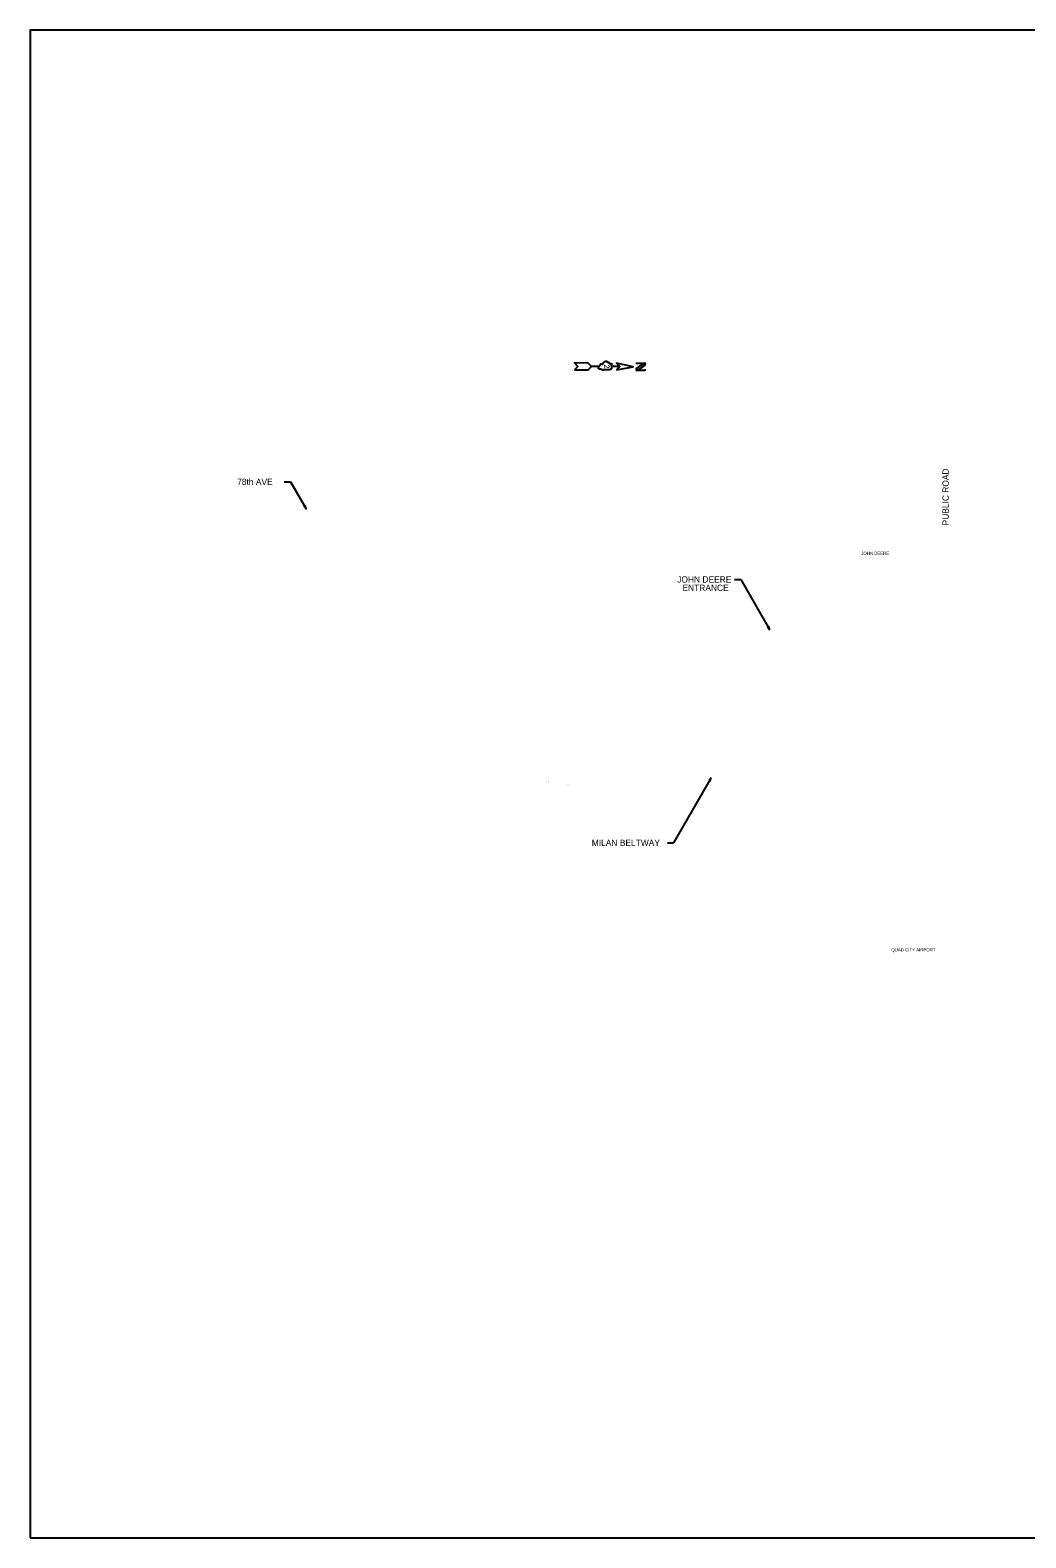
# Model space of a CAD drawing. Extents: x 263645 to 305252, y 268909 to 277401.
# Drawn here: x 290852 to 295606, y 268909 to 276109 of the extents above; entities that cross this region are included whole.
import ezdxf

# ---------------------------------------------------------------- set-up
doc = ezdxf.new("R2010")
doc.units = 0
doc.layers.add('Alignment_PR_50 Scale Notation', color=7, linetype='Continuous')
doc.layers.add('Level 47', color=7, linetype='Continuous')

msp = doc.modelspace()

# ---------------------------------------------------------------- linework, layer by layer
at = {"layer": 'Alignment_PR_50 Scale Notation'}
for p, q in [((293467.8, 274503.7), (293451.7, 274487.8)), ((293451.7, 274487.8), (293515.7, 274487.3)), ((293515.9, 274519.3), (293451.9, 274519.8)), ((293451.9, 274519.8), (293467.8, 274503.7)), ((293515.7, 274487.3), (293531.8, 274503.2)), ((293531.8, 274503.2), (293515.9, 274519.3)), ((293563.3, 274503), (293531.8, 274503.2)), ((293667.8, 274502.3), (293628.5, 274502.5)), ((293747.6, 274485.7), (293747.7, 274493.7)), ((293747.6, 274485.7), (293787.6, 274485.5)), ((293747.6, 274485.7), (293747.6, 274481.5)), ((293747.7, 274493.7), (293779.9, 274517.5)), ((293747.9, 274521.7), (293747.8, 274514.2)), ((293787.9, 274517.5), (293747.9, 274517.7)), ((293787.8, 274509.4), (293755.7, 274485.7)), ((293787.7, 274489.9), (293787.6, 274482.1)), ((293787.9, 274517.5), (293787.8, 274509.4)), ((293787.9, 274517.5), (293787.9, 274521.4))]:
    msp.add_line(p, q, dxfattribs=at)
for points in [[(293451.7, 274487.8), (293515.7, 274487.3), (293531.8, 274503.2), (293515.9, 274519.3), (293451.9, 274519.8), (293467.8, 274503.7)], [(293651.7, 274486.4), (293731.8, 274501.8), (293651.9, 274518.4), (293667.8, 274502.3)], [(293747.6, 274485.7), (293755.7, 274485.7), (293787.8, 274509.4), (293787.9, 274517.5), (293779.9, 274517.5), (293747.7, 274493.7)]]:
    msp.add_lwpolyline(points, close=True, dxfattribs=at)
for points in [[(293628.6, 274519.3), (293628.4, 274491.9), (293625.8, 274491.6), (293624.4, 274491.5), (293623.9, 274490.4), (293622, 274489.5), (293620.8, 274488.6), (293619.9, 274486.9), (293592.3, 274487.1), (293591.7, 274487.1), (293591.2, 274486.8), (293590, 274487.1), (293589.2, 274486.2), (293587.5, 274485.7), (293586.3, 274485.1), (293585.3, 274485.3), (293582.9, 274486.5), (293580.1, 274488.5), (293579.6, 274488.9), (293579, 274489.8), (293578.2, 274489.3), (293577.6, 274489.8), (293575.7, 274489.9), (293575, 274490.4), (293574, 274489.9), (293572.8, 274490.9), (293571.7, 274490.9), (293571.4, 274490.5), (293570.9, 274489.9), (293569.9, 274490.7), (293569.9, 274491.6), (293569.3, 274492.7), (293568.7, 274493.4), (293567.8, 274493.2), (293566.8, 274492.8), (293565.2, 274493), (293564.8, 274493.6), (293565.4, 274494), (293565.5, 274494.9), (293566, 274495.6), (293566.7, 274497.6), (293566.2, 274499.1), (293565.1, 274499.9), (293564, 274500.4), (293563.1, 274501.4), (293563.3, 274503.1), (293565.7, 274504.6), (293567.2, 274504.9), (293567.8, 274504.6), (293570, 274505.8), (293570.3, 274505.4), (293571.3, 274505.9), (293571.3, 274506.5), (293572, 274507.6), (293572.5, 274507.7), (293573.3, 274508.7), (293573.2, 274509.7), (293573.8, 274510.9), (293574.6, 274512.2), (293575.6, 274514.1), (293576.8, 274515.9), (293578.6, 274516.4), (293581.3, 274516), (293582.3, 274515.6), (293583, 274515.1), (293583.5, 274514.3), (293584.2, 274514.8), (293585.1, 274514.3), (293585.6, 274514), (293586.3, 274515), (293586.9, 274516.7), (293586.9, 274517.6), (293586.3, 274517.9), (293585.8, 274518.8), (293586.4, 274519.6), (293587.6, 274520.1), (293588.3, 274520), (293589.9, 274520.7), (293591.5, 274522.2), (293592.1, 274523.5), (293593.2, 274524.8), (293596, 274526.3), (293597.9, 274527.2), (293599.2, 274528), (293600.4, 274528.1), (293602.1, 274529), (293603.9, 274528.7), (293604.5, 274527.6), (293605.6, 274527.5), (293606.7, 274527.5), (293607.2, 274526.1), (293607.1, 274524.6), (293608.5, 274523.9), (293610, 274522.9), (293610.8, 274522.3), (293612.5, 274522.1), (293613.3, 274523.1), (293614, 274523.8), (293615.6, 274523.4), (293616.3, 274522.6), (293616.5, 274521.2)], [(293616.5, 274521.2), (293617.2, 274519.4), (293617.7, 274518.6), (293618.3, 274517.4), (293619.5, 274516.6), (293620.2, 274515.9), (293621.3, 274514.9), (293622.3, 274514.7), (293623.3, 274514.9), (293624.2, 274515.4), (293624.9, 274516.7), (293625.8, 274517.4), (293626.5, 274517.8), (293627.2, 274518.6), (293627.2, 274518.6), (293628.6, 274519.3)]]:
    msp.add_lwpolyline(points, dxfattribs=at)
at = {"layer": 'Level 47'}
for p, q in [((292065.6, 273952.8), (292095.6, 273952.8)), ((292095.6, 273952.8), (292169.9, 273824.1)), ((294215, 273486.4), (294245, 273486.4)), ((294245, 273486.4), (294382.7, 273247.9)), ((294102.5, 272536.7), (293924.6, 272228.6)), ((293894.6, 272228.6), (293924.6, 272228.6))]:
    msp.add_line(p, q, dxfattribs=at)
for points in [[(290852.2, 268909.3), (305252.2, 268909.3), (305252.2, 276109.3), (290852.2, 276109.3)], [(292165.1, 273838.7), (292163.2, 273836.2), (292161.1, 273834.4), (292165, 273830), (292169.9, 273824.1), (292167.1, 273831.8)], [(294377.9, 273262.5), (294376.1, 273260), (294373.9, 273258.2), (294377.8, 273253.8), (294382.7, 273247.9), (294380, 273255.6)], [(294092.3, 272525.3), (294095.4, 272524.9), (294098.1, 272524), (294099.9, 272529.6), (294102.5, 272536.7), (294097.3, 272530.5)]]:
    msp.add_lwpolyline(points, close=True, dxfattribs=at)

# ---------------------------------------------------------------- texts
at = {"layer": 'Alignment_PR_50 Scale Notation'}
msp.add_text('2', height=26.7, rotation=269.60459, dxfattribs=at).set_placement((293591.9, 274513))
at = {"layer": 'Level 47'}
for s, height, p in [('78th AVE', 30, (291840.5, 273937.3)), ('JOHN DEERE', 30, (293941.7, 273471.2)), ('ENTRANCE', 30, (293966.8, 273431.2)), ('C', 5, (293325.4, 272514.8)), ('C', 5, (293417.4, 272503.8)), ('MILAN BELTWAY', 30, (293533.8, 272213.4))]:
    msp.add_text(s, height=height, dxfattribs=at).set_placement(p)
for s, height, rotation, p in [('PUBLIC ROAD', 30, 90, (295238.1, 273744.2)), ('JOHN DEERE', 15, 0, (294820.1, 273603.6)), ('QUAD CITY AIRPORT', 15, 0, (294964.1, 271710))]:
    msp.add_text(s, height=height, rotation=rotation, dxfattribs=at).set_placement(p)

doc.saveas('drawing.dxf')
